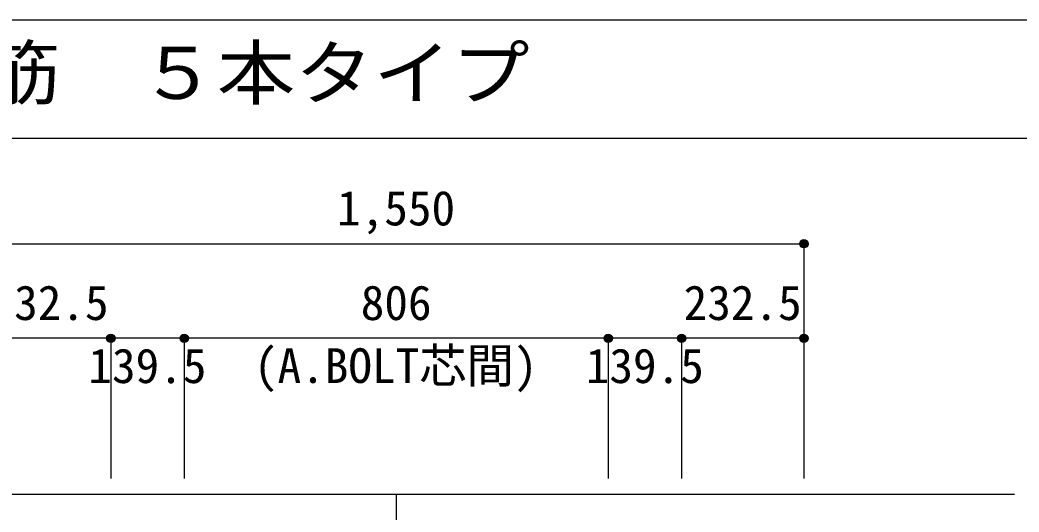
# Model space of a CAD drawing. Units: millimetres at full size, sheet at 1:30. Extents: x -5973 to 5954, y -4195 to 4201.
# Drawn here: x -5011 to -3112, y 3265 to 4201 of the extents above; entities that cross this region are included whole.
import ezdxf
from ezdxf.enums import TextEntityAlignment as Align

# ---------------------------------------------------------------- set-up
doc = ezdxf.new("R2010")
doc.units = ezdxf.units.MM
doc.header["$LTSCALE"] = 30
doc.header["$PDMODE"] = 32
doc.header["$PDSIZE"] = 15
doc.linetypes.add('CHAIN1', pattern=[8, 5, -1, 1, -1])
for name, color, linetype in [('0-1_躯体線', 2, 'Continuous'), ('0-7_文字', 4, 'Continuous'), ('0-D_寸法', 4, 'Continuous'), ('6-7_文字', 7, 'Continuous'), ('F-0_枠', 6, 'Continuous')]:
    doc.layers.add(name, color=color, linetype=linetype)
doc.styles.add('ＭＳ ゴシック', font='')
doc.styles.get('ＭＳ ゴシック').set_extended_font_data('MS Gothic')

msp = doc.modelspace()

# ---------------------------------------------------------------- linework, layer by layer
at = {"layer": '0-1_躯体線'}
msp.add_line((-3120.8, 3298.3), (-5070.8, 3298.3), dxfattribs=at)
at = {"layer": '0-D_寸法'}
for p, q in [((-5070.8, 3775.34), (-3520.8, 3775.34)), ((-3520.8, 3775.34), (-3520.8, 3595.34)), ((-4838.3, 3595.34), (-5070.8, 3595.34)), ((-4698.8, 3595.34), (-4838.3, 3595.34)), ((-4838.3, 3595.34), (-4838.3, 3328.3)), ((-3892.8, 3595.34), (-4698.8, 3595.34)), ((-4698.8, 3595.34), (-4698.8, 3328.3)), ((-3753.3, 3595.34), (-3892.8, 3595.34)), ((-3892.8, 3595.34), (-3892.8, 3328.3)), ((-3520.8, 3595.34), (-3753.3, 3595.34)), ((-3753.3, 3595.34), (-3753.3, 3328.3)), ((-3520.8, 3595.34), (-3520.8, 3328.3))]:
    msp.add_line(p, q, dxfattribs=at)
at = {"layer": '0-D_寸法', "linetype": 'CHAIN1'}
msp.add_line((-4295.8, 3298.3), (-4295.8, 1348.3), dxfattribs=at)
at = {"layer": '0-D_寸法'}
for centre, radius in [((-3520.8, 3775.34), 8), ((-3520.8, 3775.34), 7.2), ((-3520.8, 3775.34), 6.4), ((-3520.8, 3775.34), 5.6), ((-3520.8, 3775.34), 4.8), ((-3520.8, 3775.34), 4), ((-3520.8, 3775.34), 3.2), ((-3520.8, 3775.34), 2.4), ((-3520.8, 3775.34), 1.6), ((-3520.8, 3775.34), 0.8), ((-4838.3, 3595.34), 8), ((-4838.3, 3595.34), 7.2), ((-4838.3, 3595.34), 6.4), ((-4838.3, 3595.34), 5.6), ((-4838.3, 3595.34), 4.8), ((-4838.3, 3595.34), 4), ((-4838.3, 3595.34), 3.2), ((-4838.3, 3595.34), 2.4), ((-4838.3, 3595.34), 1.6), ((-4838.3, 3595.34), 0.8), ((-4698.8, 3595.34), 8), ((-4698.8, 3595.34), 7.2), ((-4698.8, 3595.34), 6.4), ((-4698.8, 3595.34), 5.6), ((-4698.8, 3595.34), 4.8), ((-4698.8, 3595.34), 4), ((-4698.8, 3595.34), 3.2), ((-4698.8, 3595.34), 2.4), ((-4698.8, 3595.34), 1.6), ((-4698.8, 3595.34), 0.8), ((-3892.8, 3595.34), 8), ((-3892.8, 3595.34), 7.2), ((-3892.8, 3595.34), 6.4), ((-3892.8, 3595.34), 5.6), ((-3892.8, 3595.34), 4.8), ((-3892.8, 3595.34), 4), ((-3892.8, 3595.34), 3.2), ((-3892.8, 3595.34), 2.4), ((-3892.8, 3595.34), 1.6), ((-3892.8, 3595.34), 0.8), ((-3753.3, 3595.34), 8), ((-3753.3, 3595.34), 7.2), ((-3753.3, 3595.34), 6.4), ((-3753.3, 3595.34), 5.6), ((-3753.3, 3595.34), 4.8), ((-3753.3, 3595.34), 4), ((-3753.3, 3595.34), 3.2), ((-3753.3, 3595.34), 2.4), ((-3753.3, 3595.34), 1.6), ((-3753.3, 3595.34), 0.8), ((-3520.8, 3595.34), 8), ((-3520.8, 3595.34), 7.2), ((-3520.8, 3595.34), 6.4), ((-3520.8, 3595.34), 5.6), ((-3520.8, 3595.34), 4.8), ((-3520.8, 3595.34), 4), ((-3520.8, 3595.34), 3.2), ((-3520.8, 3595.34), 2.4), ((-3520.8, 3595.34), 1.6), ((-3520.8, 3595.34), 0.8)]:
    msp.add_circle(centre, radius, dxfattribs=at)
at = {"layer": '0-D_寸法', "color": 7}
for p in [(-3520.8, 3775.34), (-4838.3, 3595.34), (-4838.3, 3595.34), (-4698.8, 3595.34), (-4698.8, 3595.34), (-3892.8, 3595.34), (-3892.8, 3595.34), (-3753.3, 3595.34), (-3753.3, 3595.34), (-3520.8, 3595.34), (-3520.8, 3595.34)]:
    msp.add_point(p, dxfattribs=at)
at = {"layer": 'F-0_枠'}
msp.add_line((-5972.88, 4201.15), (5954.1, 4201.15), dxfattribs=at)
at = {"layer": 'F-0_枠', "color": 2}
msp.add_line((-5972.88, 3976.15), (3723.6, 3976.15), dxfattribs=at)

# ---------------------------------------------------------------- texts
at = {"layer": '0-7_文字', "style": 'ＭＳ ゴシック'}
msp.add_text('(A.BOLT芯間)', height=65.98, dxfattribs=at).set_placement((-4566.31, 3490.58), align=Align.BOTTOM_LEFT)
at = {"layer": '0-D_寸法', "style": 'ＭＳ ゴシック'}
for s, p in [('1,550', (-4408.3, 3790.34)), ('232.5', (-5067.05, 3610.34)), ('806', (-4363.3, 3610.34)), ('232.5', (-3749.55, 3610.34)), ('139.5', (-4881.05, 3490.34)), ('139.5', (-3935.55, 3490.34))]:
    msp.add_text(s, height=65.98, dxfattribs=at).set_placement(p, align=Align.BOTTOM_LEFT)
at = {"layer": '6-7_文字', "color": 2, "style": 'ＭＳ ゴシック', "width": 1.1}
msp.add_text('\u3000\u3000基礎梁主筋\u3000５本タイプ', height=98.97, dxfattribs=at).set_placement((-5972.88, 4021.15), align=Align.BOTTOM_LEFT)

doc.saveas('drawing.dxf')
